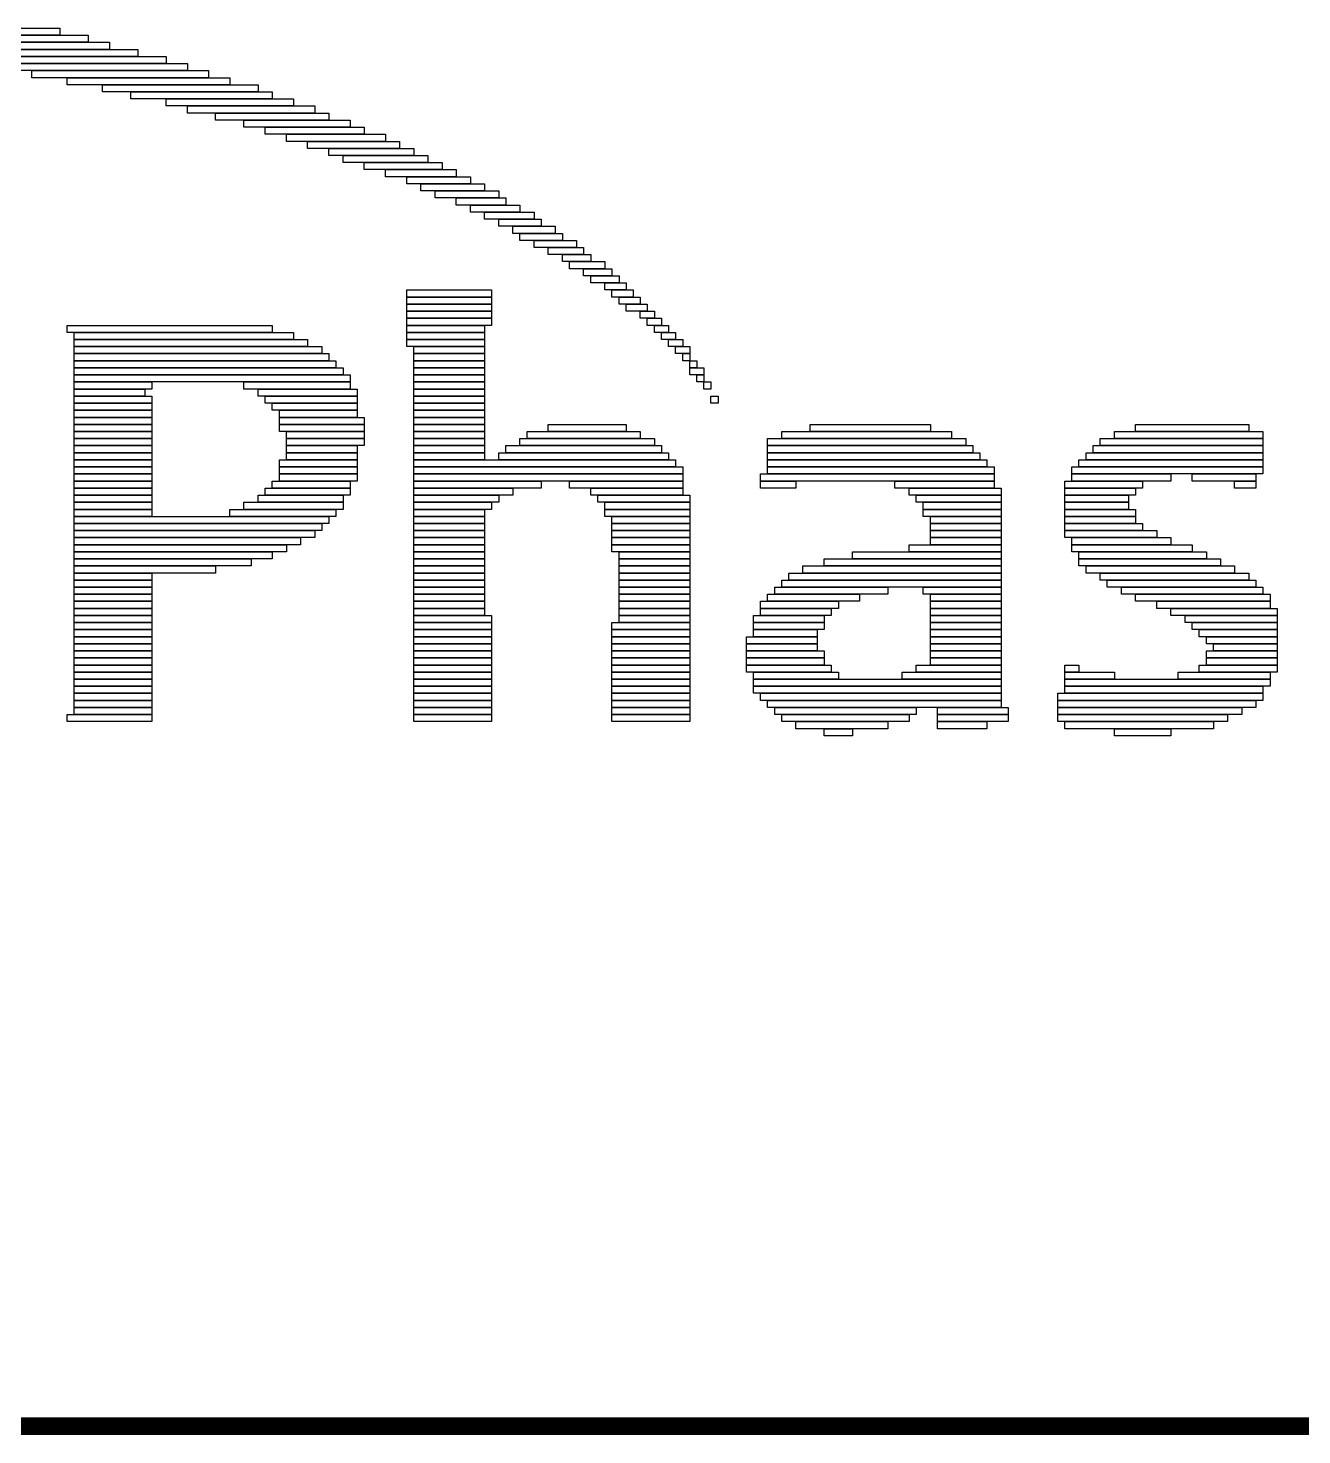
# Model space of a CAD drawing. Extents: x -24 to 175, y -12 to 101.
# Drawn here: x 63.7 to 72.85, y 9.08 to 19.18 of the extents above; entities that cross this region are included whole.
import ezdxf

# ---------------------------------------------------------------- set-up
doc = ezdxf.new("R2010")
doc.units = 0
doc.layers.add('PG_SILKSCREEN_TOP', color=4, linetype='CONTINUOUS')

msp = doc.modelspace()

# ---------------------------------------------------------------- linework, layer by layer
at = {"layer": 'PG_SILKSCREEN_TOP'}
for points in [[(54.6862, 19.1262), (54.6862, 19.177), (63.9318, 19.177), (63.9318, 19.1262)], [(61.6966, 19.0754), (61.6966, 19.1262), (64.135, 19.1262), (64.135, 19.0754)], [(62.3062, 19.0246), (62.3062, 19.0754), (64.2874, 19.0754), (64.2874, 19.0246)], [(62.6618, 18.9738), (62.6618, 19.0246), (64.4906, 19.0246), (64.4906, 18.9738)], [(62.9666, 18.923), (62.9666, 18.9738), (64.6938, 18.9738), (64.6938, 18.923)], [(63.4238, 18.8722), (63.4238, 18.923), (64.8462, 18.923), (64.8462, 18.8722)], [(63.7286, 18.8214), (63.7286, 18.8722), (64.9986, 18.8722), (64.9986, 18.8214)], [(63.9826, 18.7706), (63.9826, 18.8214), (65.151, 18.8214), (65.151, 18.7706)], [(64.2366, 18.7198), (64.2366, 18.7706), (65.3542, 18.7706), (65.3542, 18.7198)], [(64.4398, 18.669), (64.4398, 18.7198), (65.4558, 18.7198), (65.4558, 18.669)], [(64.6938, 18.6182), (64.6938, 18.669), (65.6082, 18.669), (65.6082, 18.6182)], [(64.8462, 18.5674), (64.8462, 18.6182), (65.7606, 18.6182), (65.7606, 18.5674)], [(65.0494, 18.5166), (65.0494, 18.5674), (65.8622, 18.5674), (65.8622, 18.5166)], [(65.2526, 18.4658), (65.2526, 18.5166), (66.0146, 18.5166), (66.0146, 18.4658)], [(65.405, 18.415), (65.405, 18.4658), (66.1162, 18.4658), (66.1162, 18.415)], [(65.5574, 18.3642), (65.5574, 18.415), (66.2686, 18.415), (66.2686, 18.3642)], [(65.7098, 18.3134), (65.7098, 18.3642), (66.3702, 18.3642), (66.3702, 18.3134)], [(65.8622, 18.2626), (65.8622, 18.3134), (66.4718, 18.3134), (66.4718, 18.2626)], [(65.9638, 18.2118), (65.9638, 18.2626), (66.5734, 18.2626), (66.5734, 18.2118)], [(66.1162, 18.161), (66.1162, 18.2118), (66.675, 18.2118), (66.675, 18.161)], [(66.2686, 18.1102), (66.2686, 18.161), (66.7766, 18.161), (66.7766, 18.1102)], [(66.421, 18.0594), (66.421, 18.1102), (66.8782, 18.1102), (66.8782, 18.0594)], [(66.5226, 18.0086), (66.5226, 18.0594), (66.9798, 18.0594), (66.9798, 18.0086)], [(66.6242, 17.9578), (66.6242, 18.0086), (67.0814, 18.0086), (67.0814, 17.9578)], [(66.7766, 17.907), (66.7766, 17.9578), (67.1322, 17.9578), (67.1322, 17.907)], [(66.8782, 17.8562), (66.8782, 17.907), (67.2338, 17.907), (67.2338, 17.8562)], [(66.9798, 17.8054), (66.9798, 17.8562), (67.3354, 17.8562), (67.3354, 17.8054)], [(67.0814, 17.7546), (67.0814, 17.8054), (67.3862, 17.8054), (67.3862, 17.7546)], [(67.183, 17.7038), (67.183, 17.7546), (67.4878, 17.7546), (67.4878, 17.7038)], [(67.2338, 17.653), (67.2338, 17.7038), (67.5386, 17.7038), (67.5386, 17.653)], [(67.3354, 17.6022), (67.3354, 17.653), (67.6402, 17.653), (67.6402, 17.6022)], [(67.437, 17.5514), (67.437, 17.6022), (67.691, 17.6022), (67.691, 17.5514)], [(67.5386, 17.5006), (67.5386, 17.5514), (67.7418, 17.5514), (67.7418, 17.5006)], [(67.5894, 17.4498), (67.5894, 17.5006), (67.8434, 17.5006), (67.8434, 17.4498)], [(67.691, 17.399), (67.691, 17.4498), (67.8942, 17.4498), (67.8942, 17.399)], [(67.7418, 17.3482), (67.7418, 17.399), (67.945, 17.399), (67.945, 17.3482)], [(66.421, 17.2466), (66.421, 17.2974), (67.0306, 17.2974), (67.0306, 17.2466)], [(67.8434, 17.2974), (67.8434, 17.3482), (67.9958, 17.3482), (67.9958, 17.2974)], [(67.8942, 17.2466), (67.8942, 17.2974), (68.0466, 17.2974), (68.0466, 17.2466)], [(66.421, 17.1958), (66.421, 17.2466), (67.0306, 17.2466), (67.0306, 17.1958)], [(66.421, 17.145), (66.421, 17.1958), (67.0306, 17.1958), (67.0306, 17.145)], [(67.945, 17.1958), (67.945, 17.2466), (68.0974, 17.2466), (68.0974, 17.1958)], [(67.9958, 17.145), (67.9958, 17.1958), (68.1482, 17.1958), (68.1482, 17.145)], [(66.421, 17.0942), (66.421, 17.145), (67.0306, 17.145), (67.0306, 17.0942)], [(66.421, 17.0434), (66.421, 17.0942), (67.0306, 17.0942), (67.0306, 17.0434)], [(68.0974, 17.0942), (68.0974, 17.145), (68.199, 17.145), (68.199, 17.0942)], [(68.1482, 17.0434), (68.1482, 17.0942), (68.2498, 17.0942), (68.2498, 17.0434)], [(63.9826, 16.9926), (63.9826, 17.0434), (65.4558, 17.0434), (65.4558, 16.9926)], [(64.0334, 16.9418), (64.0334, 16.9926), (65.6082, 16.9926), (65.6082, 16.9418)], [(66.421, 16.9926), (66.421, 17.0434), (66.9798, 17.0434), (66.9798, 16.9926)], [(66.421, 16.9418), (66.421, 16.9926), (66.9798, 16.9926), (66.9798, 16.9418)], [(68.199, 16.9926), (68.199, 17.0434), (68.3006, 17.0434), (68.3006, 16.9926)], [(68.2498, 16.9418), (68.2498, 16.9926), (68.3514, 16.9926), (68.3514, 16.9418)], [(64.0334, 16.891), (64.0334, 16.9418), (65.7098, 16.9418), (65.7098, 16.891)], [(64.0334, 16.8402), (64.0334, 16.891), (65.8114, 16.891), (65.8114, 16.8402)], [(66.421, 16.891), (66.421, 16.9418), (66.9798, 16.9418), (66.9798, 16.891)], [(66.4718, 16.8402), (66.4718, 16.891), (66.9798, 16.891), (66.9798, 16.8402)], [(68.3006, 16.891), (68.3006, 16.9418), (68.4022, 16.9418), (68.4022, 16.891)], [(68.3514, 16.8402), (68.3514, 16.891), (68.453, 16.891), (68.453, 16.8402)], [(64.0334, 16.7894), (64.0334, 16.8402), (65.8622, 16.8402), (65.8622, 16.7894)], [(64.0334, 16.7386), (64.0334, 16.7894), (65.913, 16.7894), (65.913, 16.7386)], [(66.4718, 16.7894), (66.4718, 16.8402), (66.9798, 16.8402), (66.9798, 16.7894)], [(66.4718, 16.7386), (66.4718, 16.7894), (66.9798, 16.7894), (66.9798, 16.7386)], [(68.4022, 16.7894), (68.4022, 16.8402), (68.453, 16.8402), (68.453, 16.7894)], [(68.453, 16.7386), (68.453, 16.7894), (68.5038, 16.7894), (68.5038, 16.7386)], [(64.0334, 16.6878), (64.0334, 16.7386), (65.9638, 16.7386), (65.9638, 16.6878)], [(64.0334, 16.637), (64.0334, 16.6878), (66.0146, 16.6878), (66.0146, 16.637)], [(66.4718, 16.6878), (66.4718, 16.7386), (66.9798, 16.7386), (66.9798, 16.6878)], [(66.4718, 16.637), (66.4718, 16.6878), (66.9798, 16.6878), (66.9798, 16.637)], [(68.453, 16.6878), (68.453, 16.7386), (68.5546, 16.7386), (68.5546, 16.6878)], [(68.5038, 16.637), (68.5038, 16.6878), (68.5546, 16.6878), (68.5546, 16.637)], [(64.0334, 16.5862), (64.0334, 16.637), (64.5922, 16.637), (64.5922, 16.5862)], [(64.0334, 16.5354), (64.0334, 16.5862), (64.5414, 16.5862), (64.5414, 16.5354)], [(65.2526, 16.5862), (65.2526, 16.637), (66.0146, 16.637), (66.0146, 16.5862)], [(65.3542, 16.5354), (65.3542, 16.5862), (66.0654, 16.5862), (66.0654, 16.5354)], [(66.4718, 16.5862), (66.4718, 16.637), (66.9798, 16.637), (66.9798, 16.5862)], [(66.4718, 16.5354), (66.4718, 16.5862), (66.9798, 16.5862), (66.9798, 16.5354)], [(68.5546, 16.5862), (68.5546, 16.637), (68.6054, 16.637), (68.6054, 16.5862)], [(64.0334, 16.4846), (64.0334, 16.5354), (64.5922, 16.5354), (64.5922, 16.4846)], [(64.0334, 16.4338), (64.0334, 16.4846), (64.5922, 16.4846), (64.5922, 16.4338)], [(65.405, 16.4846), (65.405, 16.5354), (66.0654, 16.5354), (66.0654, 16.4846)], [(65.4558, 16.4338), (65.4558, 16.4846), (66.0654, 16.4846), (66.0654, 16.4338)], [(66.4718, 16.4846), (66.4718, 16.5354), (66.9798, 16.5354), (66.9798, 16.4846)], [(66.4718, 16.4338), (66.4718, 16.4846), (66.9798, 16.4846), (66.9798, 16.4338)], [(68.6054, 16.4846), (68.6054, 16.5354), (68.6562, 16.5354), (68.6562, 16.4846)], [(64.0334, 16.383), (64.0334, 16.4338), (64.5922, 16.4338), (64.5922, 16.383)], [(64.0334, 16.3322), (64.0334, 16.383), (64.5922, 16.383), (64.5922, 16.3322)], [(65.5066, 16.383), (65.5066, 16.4338), (66.0654, 16.4338), (66.0654, 16.383)], [(65.5066, 16.3322), (65.5066, 16.383), (66.1162, 16.383), (66.1162, 16.3322)], [(66.4718, 16.383), (66.4718, 16.4338), (66.9798, 16.4338), (66.9798, 16.383)], [(66.4718, 16.3322), (66.4718, 16.383), (66.9798, 16.383), (66.9798, 16.3322)], [(64.0334, 16.2814), (64.0334, 16.3322), (64.5922, 16.3322), (64.5922, 16.2814)], [(64.0334, 16.2306), (64.0334, 16.2814), (64.5922, 16.2814), (64.5922, 16.2306)], [(65.5066, 16.2814), (65.5066, 16.3322), (66.1162, 16.3322), (66.1162, 16.2814)], [(65.5574, 16.2306), (65.5574, 16.2814), (66.1162, 16.2814), (66.1162, 16.2306)], [(66.4718, 16.2814), (66.4718, 16.3322), (66.9798, 16.3322), (66.9798, 16.2814)], [(66.4718, 16.2306), (66.4718, 16.2814), (66.9798, 16.2814), (66.9798, 16.2306)], [(67.2846, 16.2306), (67.2846, 16.2814), (68.0974, 16.2814), (68.0974, 16.2306)], [(67.437, 16.2814), (67.437, 16.3322), (67.9958, 16.3322), (67.9958, 16.2814)], [(69.1134, 16.2306), (69.1134, 16.2814), (70.3326, 16.2814), (70.3326, 16.2306)], [(69.3166, 16.2814), (69.3166, 16.3322), (70.1802, 16.3322), (70.1802, 16.2814)], [(71.501, 16.2306), (71.501, 16.2814), (72.5678, 16.2814), (72.5678, 16.2306)], [(71.6534, 16.2814), (71.6534, 16.3322), (72.4662, 16.3322), (72.4662, 16.2814)], [(64.0334, 16.1798), (64.0334, 16.2306), (64.5922, 16.2306), (64.5922, 16.1798)], [(64.0334, 16.129), (64.0334, 16.1798), (64.5922, 16.1798), (64.5922, 16.129)], [(65.5574, 16.1798), (65.5574, 16.2306), (66.1162, 16.2306), (66.1162, 16.1798)], [(65.5574, 16.129), (65.5574, 16.1798), (66.0654, 16.1798), (66.0654, 16.129)], [(66.4718, 16.1798), (66.4718, 16.2306), (66.9798, 16.2306), (66.9798, 16.1798)], [(66.4718, 16.129), (66.4718, 16.1798), (66.9798, 16.1798), (66.9798, 16.129)], [(67.1322, 16.129), (67.1322, 16.1798), (68.2498, 16.1798), (68.2498, 16.129)], [(67.2338, 16.1798), (67.2338, 16.2306), (68.199, 16.2306), (68.199, 16.1798)], [(69.0118, 16.1798), (69.0118, 16.2306), (70.4342, 16.2306), (70.4342, 16.1798)], [(69.0118, 16.129), (69.0118, 16.1798), (70.485, 16.1798), (70.485, 16.129)], [(71.3486, 16.129), (71.3486, 16.1798), (72.5678, 16.1798), (72.5678, 16.129)], [(71.3994, 16.1798), (71.3994, 16.2306), (72.5678, 16.2306), (72.5678, 16.1798)], [(64.0334, 16.0782), (64.0334, 16.129), (64.5922, 16.129), (64.5922, 16.0782)], [(64.0334, 16.0274), (64.0334, 16.0782), (64.5922, 16.0782), (64.5922, 16.0274)], [(65.5066, 16.0274), (65.5066, 16.0782), (66.0654, 16.0782), (66.0654, 16.0274)], [(65.5574, 16.0782), (65.5574, 16.129), (66.0654, 16.129), (66.0654, 16.0782)], [(66.4718, 16.0782), (66.4718, 16.129), (66.9798, 16.129), (66.9798, 16.0782)], [(66.4718, 16.0274), (66.4718, 16.0782), (68.3514, 16.0782), (68.3514, 16.0274)], [(67.0814, 16.0782), (67.0814, 16.129), (68.3006, 16.129), (68.3006, 16.0782)], [(69.0118, 16.0782), (69.0118, 16.129), (70.5358, 16.129), (70.5358, 16.0782)], [(69.0118, 16.0274), (69.0118, 16.0782), (70.5866, 16.0782), (70.5866, 16.0274)], [(71.247, 16.0274), (71.247, 16.0782), (72.5678, 16.0782), (72.5678, 16.0274)], [(71.2978, 16.0782), (71.2978, 16.129), (72.5678, 16.129), (72.5678, 16.0782)], [(64.0334, 15.9766), (64.0334, 16.0274), (64.5922, 16.0274), (64.5922, 15.9766)], [(64.0334, 15.9258), (64.0334, 15.9766), (64.5922, 15.9766), (64.5922, 15.9258)], [(65.5066, 15.9766), (65.5066, 16.0274), (66.0654, 16.0274), (66.0654, 15.9766)], [(65.5066, 15.9258), (65.5066, 15.9766), (66.0654, 15.9766), (66.0654, 15.9258)], [(66.4718, 15.9766), (66.4718, 16.0274), (68.4022, 16.0274), (68.4022, 15.9766)], [(66.4718, 15.9258), (66.4718, 15.9766), (68.4022, 15.9766), (68.4022, 15.9258)], [(68.961, 15.9258), (68.961, 15.9766), (70.6374, 15.9766), (70.6374, 15.9258)], [(69.0118, 15.9766), (69.0118, 16.0274), (70.6374, 16.0274), (70.6374, 15.9766)], [(71.1962, 15.9766), (71.1962, 16.0274), (72.5678, 16.0274), (72.5678, 15.9766)], [(71.1962, 15.9258), (71.1962, 15.9766), (71.9074, 15.9766), (71.9074, 15.9258)], [(72.0598, 15.9258), (72.0598, 15.9766), (72.517, 15.9766), (72.517, 15.9258)], [(64.0334, 15.875), (64.0334, 15.9258), (64.5922, 15.9258), (64.5922, 15.875)], [(64.0334, 15.8242), (64.0334, 15.875), (64.5922, 15.875), (64.5922, 15.8242)], [(65.405, 15.8242), (65.405, 15.875), (66.0146, 15.875), (66.0146, 15.8242)], [(65.4558, 15.875), (65.4558, 15.9258), (66.0146, 15.9258), (66.0146, 15.875)], [(66.4718, 15.875), (66.4718, 15.9258), (67.3862, 15.9258), (67.3862, 15.875)], [(66.4718, 15.8242), (66.4718, 15.875), (67.183, 15.875), (67.183, 15.8242)], [(67.5894, 15.875), (67.5894, 15.9258), (68.4022, 15.9258), (68.4022, 15.875)], [(67.7418, 15.8242), (67.7418, 15.875), (68.4022, 15.875), (68.4022, 15.8242)], [(68.961, 15.875), (68.961, 15.9258), (69.215, 15.9258), (69.215, 15.875)], [(69.9262, 15.875), (69.9262, 15.9258), (70.6374, 15.9258), (70.6374, 15.875)], [(70.0278, 15.8242), (70.0278, 15.875), (70.6882, 15.875), (70.6882, 15.8242)], [(71.1454, 15.875), (71.1454, 15.9258), (71.7042, 15.9258), (71.7042, 15.875)], [(71.1454, 15.8242), (71.1454, 15.875), (71.6534, 15.875), (71.6534, 15.8242)], [(72.3646, 15.875), (72.3646, 15.9258), (72.517, 15.9258), (72.517, 15.875)], [(64.0334, 15.7734), (64.0334, 15.8242), (64.5922, 15.8242), (64.5922, 15.7734)], [(64.0334, 15.7226), (64.0334, 15.7734), (64.5922, 15.7734), (64.5922, 15.7226)], [(65.2526, 15.7226), (65.2526, 15.7734), (65.9638, 15.7734), (65.9638, 15.7226)], [(65.3542, 15.7734), (65.3542, 15.8242), (65.9638, 15.8242), (65.9638, 15.7734)], [(66.4718, 15.7734), (66.4718, 15.8242), (67.0814, 15.8242), (67.0814, 15.7734)], [(66.4718, 15.7226), (66.4718, 15.7734), (67.0306, 15.7734), (67.0306, 15.7226)], [(67.7926, 15.7734), (67.7926, 15.8242), (68.453, 15.8242), (68.453, 15.7734)], [(67.8434, 15.7226), (67.8434, 15.7734), (68.453, 15.7734), (68.453, 15.7226)], [(70.0786, 15.7734), (70.0786, 15.8242), (70.6882, 15.8242), (70.6882, 15.7734)], [(70.1294, 15.7226), (70.1294, 15.7734), (70.6882, 15.7734), (70.6882, 15.7226)], [(71.1454, 15.7734), (71.1454, 15.8242), (71.6026, 15.8242), (71.6026, 15.7734)], [(71.1454, 15.7226), (71.1454, 15.7734), (71.6026, 15.7734), (71.6026, 15.7226)], [(64.0334, 15.6718), (64.0334, 15.7226), (64.5922, 15.7226), (64.5922, 15.6718)], [(64.0334, 15.621), (64.0334, 15.6718), (65.8622, 15.6718), (65.8622, 15.621)], [(65.151, 15.6718), (65.151, 15.7226), (65.913, 15.7226), (65.913, 15.6718)], [(66.4718, 15.6718), (66.4718, 15.7226), (66.9798, 15.7226), (66.9798, 15.6718)], [(66.4718, 15.621), (66.4718, 15.6718), (66.9798, 15.6718), (66.9798, 15.621)], [(67.8434, 15.6718), (67.8434, 15.7226), (68.453, 15.7226), (68.453, 15.6718)], [(67.8942, 15.621), (67.8942, 15.6718), (68.453, 15.6718), (68.453, 15.621)], [(70.1294, 15.6718), (70.1294, 15.7226), (70.6882, 15.7226), (70.6882, 15.6718)], [(70.1802, 15.621), (70.1802, 15.6718), (70.6882, 15.6718), (70.6882, 15.621)], [(71.1454, 15.6718), (71.1454, 15.7226), (71.6534, 15.7226), (71.6534, 15.6718)], [(71.1454, 15.621), (71.1454, 15.6718), (71.6534, 15.6718), (71.6534, 15.621)], [(64.0334, 15.5702), (64.0334, 15.621), (65.8114, 15.621), (65.8114, 15.5702)], [(64.0334, 15.5194), (64.0334, 15.5702), (65.7606, 15.5702), (65.7606, 15.5194)], [(66.4718, 15.5702), (66.4718, 15.621), (66.9798, 15.621), (66.9798, 15.5702)], [(66.4718, 15.5194), (66.4718, 15.5702), (66.9798, 15.5702), (66.9798, 15.5194)], [(67.8942, 15.5702), (67.8942, 15.621), (68.453, 15.621), (68.453, 15.5702)], [(67.8942, 15.5194), (67.8942, 15.5702), (68.453, 15.5702), (68.453, 15.5194)], [(70.1802, 15.5702), (70.1802, 15.621), (70.6882, 15.621), (70.6882, 15.5702)], [(70.1802, 15.5194), (70.1802, 15.5702), (70.6882, 15.5702), (70.6882, 15.5194)], [(71.1454, 15.5702), (71.1454, 15.621), (71.7042, 15.621), (71.7042, 15.5702)], [(71.1454, 15.5194), (71.1454, 15.5702), (71.8058, 15.5702), (71.8058, 15.5194)], [(64.0334, 15.4686), (64.0334, 15.5194), (65.659, 15.5194), (65.659, 15.4686)], [(64.0334, 15.4178), (64.0334, 15.4686), (65.5574, 15.4686), (65.5574, 15.4178)], [(66.4718, 15.4686), (66.4718, 15.5194), (66.9798, 15.5194), (66.9798, 15.4686)], [(66.4718, 15.4178), (66.4718, 15.4686), (66.9798, 15.4686), (66.9798, 15.4178)], [(67.8942, 15.4686), (67.8942, 15.5194), (68.453, 15.5194), (68.453, 15.4686)], [(67.8942, 15.4178), (67.8942, 15.4686), (68.453, 15.4686), (68.453, 15.4178)], [(70.0278, 15.4178), (70.0278, 15.4686), (70.6882, 15.4686), (70.6882, 15.4178)], [(70.1802, 15.4686), (70.1802, 15.5194), (70.6882, 15.5194), (70.6882, 15.4686)], [(71.1962, 15.4686), (71.1962, 15.5194), (71.9074, 15.5194), (71.9074, 15.4686)], [(71.1962, 15.4178), (71.1962, 15.4686), (72.0598, 15.4686), (72.0598, 15.4178)], [(64.0334, 15.367), (64.0334, 15.4178), (65.4558, 15.4178), (65.4558, 15.367)], [(64.0334, 15.3162), (64.0334, 15.367), (65.3034, 15.367), (65.3034, 15.3162)], [(66.4718, 15.367), (66.4718, 15.4178), (66.9798, 15.4178), (66.9798, 15.367)], [(66.4718, 15.3162), (66.4718, 15.367), (66.9798, 15.367), (66.9798, 15.3162)], [(67.945, 15.367), (67.945, 15.4178), (68.453, 15.4178), (68.453, 15.367)], [(67.945, 15.3162), (67.945, 15.367), (68.453, 15.367), (68.453, 15.3162)], [(69.4182, 15.3162), (69.4182, 15.367), (70.6882, 15.367), (70.6882, 15.3162)], [(69.6214, 15.367), (69.6214, 15.4178), (70.6882, 15.4178), (70.6882, 15.367)], [(71.247, 15.367), (71.247, 15.4178), (72.1614, 15.4178), (72.1614, 15.367)], [(71.247, 15.3162), (71.247, 15.367), (72.263, 15.367), (72.263, 15.3162)], [(64.0334, 15.2654), (64.0334, 15.3162), (65.0494, 15.3162), (65.0494, 15.2654)], [(64.0334, 15.2146), (64.0334, 15.2654), (64.5922, 15.2654), (64.5922, 15.2146)], [(66.4718, 15.2654), (66.4718, 15.3162), (66.9798, 15.3162), (66.9798, 15.2654)], [(66.4718, 15.2146), (66.4718, 15.2654), (66.9798, 15.2654), (66.9798, 15.2146)], [(67.945, 15.2654), (67.945, 15.3162), (68.453, 15.3162), (68.453, 15.2654)], [(67.945, 15.2146), (67.945, 15.2654), (68.453, 15.2654), (68.453, 15.2146)], [(69.1642, 15.2146), (69.1642, 15.2654), (70.6882, 15.2654), (70.6882, 15.2146)], [(69.2658, 15.2654), (69.2658, 15.3162), (70.6882, 15.3162), (70.6882, 15.2654)], [(71.2978, 15.2654), (71.2978, 15.3162), (72.3646, 15.3162), (72.3646, 15.2654)], [(71.3994, 15.2146), (71.3994, 15.2654), (72.4662, 15.2654), (72.4662, 15.2146)], [(64.0334, 15.1638), (64.0334, 15.2146), (64.5922, 15.2146), (64.5922, 15.1638)], [(64.0334, 15.113), (64.0334, 15.1638), (64.5922, 15.1638), (64.5922, 15.113)], [(66.4718, 15.1638), (66.4718, 15.2146), (66.9798, 15.2146), (66.9798, 15.1638)], [(66.4718, 15.113), (66.4718, 15.1638), (66.9798, 15.1638), (66.9798, 15.113)], [(67.945, 15.1638), (67.945, 15.2146), (68.453, 15.2146), (68.453, 15.1638)], [(67.945, 15.113), (67.945, 15.1638), (68.453, 15.1638), (68.453, 15.113)], [(69.0626, 15.113), (69.0626, 15.1638), (69.8754, 15.1638), (69.8754, 15.113)], [(69.1134, 15.1638), (69.1134, 15.2146), (70.6882, 15.2146), (70.6882, 15.1638)], [(70.1294, 15.113), (70.1294, 15.1638), (70.6882, 15.1638), (70.6882, 15.113)], [(71.4502, 15.1638), (71.4502, 15.2146), (72.517, 15.2146), (72.517, 15.1638)], [(71.5518, 15.113), (71.5518, 15.1638), (72.5678, 15.1638), (72.5678, 15.113)], [(64.0334, 15.0622), (64.0334, 15.113), (64.5922, 15.113), (64.5922, 15.0622)], [(64.0334, 15.0114), (64.0334, 15.0622), (64.5922, 15.0622), (64.5922, 15.0114)], [(66.4718, 15.0622), (66.4718, 15.113), (66.9798, 15.113), (66.9798, 15.0622)], [(66.4718, 15.0114), (66.4718, 15.0622), (66.9798, 15.0622), (66.9798, 15.0114)], [(67.945, 15.0622), (67.945, 15.113), (68.453, 15.113), (68.453, 15.0622)], [(67.945, 15.0114), (67.945, 15.0622), (68.453, 15.0622), (68.453, 15.0114)], [(68.961, 15.0114), (68.961, 15.0622), (69.5198, 15.0622), (69.5198, 15.0114)], [(69.0118, 15.0622), (69.0118, 15.113), (69.6722, 15.113), (69.6722, 15.0622)], [(70.1802, 15.0622), (70.1802, 15.113), (70.6882, 15.113), (70.6882, 15.0622)], [(70.1802, 15.0114), (70.1802, 15.0622), (70.6882, 15.0622), (70.6882, 15.0114)], [(71.6534, 15.0622), (71.6534, 15.113), (72.6186, 15.113), (72.6186, 15.0622)], [(71.8058, 15.0114), (71.8058, 15.0622), (72.6186, 15.0622), (72.6186, 15.0114)], [(64.0334, 14.9606), (64.0334, 15.0114), (64.5922, 15.0114), (64.5922, 14.9606)], [(64.0334, 14.9098), (64.0334, 14.9606), (64.5922, 14.9606), (64.5922, 14.9098)], [(66.4718, 14.9606), (66.4718, 15.0114), (66.9798, 15.0114), (66.9798, 14.9606)], [(66.4718, 14.9098), (66.4718, 14.9606), (67.0306, 14.9606), (67.0306, 14.9098)], [(67.945, 14.9606), (67.945, 15.0114), (68.453, 15.0114), (68.453, 14.9606)], [(67.945, 14.9098), (67.945, 14.9606), (68.453, 14.9606), (68.453, 14.9098)], [(68.9102, 14.9098), (68.9102, 14.9606), (69.4182, 14.9606), (69.4182, 14.9098)], [(68.961, 14.9606), (68.961, 15.0114), (69.469, 15.0114), (69.469, 14.9606)], [(70.1802, 14.9606), (70.1802, 15.0114), (70.6882, 15.0114), (70.6882, 14.9606)], [(70.1802, 14.9098), (70.1802, 14.9606), (70.6882, 14.9606), (70.6882, 14.9098)], [(71.9074, 14.9606), (71.9074, 15.0114), (72.6694, 15.0114), (72.6694, 14.9606)], [(72.009, 14.9098), (72.009, 14.9606), (72.6694, 14.9606), (72.6694, 14.9098)], [(64.0334, 14.859), (64.0334, 14.9098), (64.5922, 14.9098), (64.5922, 14.859)], [(64.0334, 14.8082), (64.0334, 14.859), (64.5922, 14.859), (64.5922, 14.8082)], [(66.4718, 14.859), (66.4718, 14.9098), (67.0306, 14.9098), (67.0306, 14.859)], [(66.4718, 14.8082), (66.4718, 14.859), (67.0306, 14.859), (67.0306, 14.8082)], [(67.8942, 14.859), (67.8942, 14.9098), (68.453, 14.9098), (68.453, 14.859)], [(67.8942, 14.8082), (67.8942, 14.859), (68.453, 14.859), (68.453, 14.8082)], [(68.9102, 14.859), (68.9102, 14.9098), (69.4182, 14.9098), (69.4182, 14.859)], [(68.9102, 14.8082), (68.9102, 14.859), (69.3674, 14.859), (69.3674, 14.8082)], [(70.1802, 14.859), (70.1802, 14.9098), (70.6882, 14.9098), (70.6882, 14.859)], [(70.1802, 14.8082), (70.1802, 14.859), (70.6882, 14.859), (70.6882, 14.8082)], [(72.0598, 14.859), (72.0598, 14.9098), (72.6694, 14.9098), (72.6694, 14.859)], [(72.1106, 14.8082), (72.1106, 14.859), (72.6694, 14.859), (72.6694, 14.8082)], [(64.0334, 14.7574), (64.0334, 14.8082), (64.5922, 14.8082), (64.5922, 14.7574)], [(64.0334, 14.7066), (64.0334, 14.7574), (64.5922, 14.7574), (64.5922, 14.7066)], [(66.4718, 14.7574), (66.4718, 14.8082), (67.0306, 14.8082), (67.0306, 14.7574)], [(66.4718, 14.7066), (66.4718, 14.7574), (67.0306, 14.7574), (67.0306, 14.7066)], [(67.8942, 14.7574), (67.8942, 14.8082), (68.453, 14.8082), (68.453, 14.7574)], [(67.8942, 14.7066), (67.8942, 14.7574), (68.453, 14.7574), (68.453, 14.7066)], [(68.8594, 14.7574), (68.8594, 14.8082), (69.3674, 14.8082), (69.3674, 14.7574)], [(68.8594, 14.7066), (68.8594, 14.7574), (69.3674, 14.7574), (69.3674, 14.7066)], [(70.1802, 14.7574), (70.1802, 14.8082), (70.6882, 14.8082), (70.6882, 14.7574)], [(70.1802, 14.7066), (70.1802, 14.7574), (70.6882, 14.7574), (70.6882, 14.7066)], [(72.1614, 14.7574), (72.1614, 14.8082), (72.6694, 14.8082), (72.6694, 14.7574)], [(72.2122, 14.7066), (72.2122, 14.7574), (72.6694, 14.7574), (72.6694, 14.7066)], [(64.0334, 14.6558), (64.0334, 14.7066), (64.5922, 14.7066), (64.5922, 14.6558)], [(64.0334, 14.605), (64.0334, 14.6558), (64.5922, 14.6558), (64.5922, 14.605)], [(66.4718, 14.6558), (66.4718, 14.7066), (67.0306, 14.7066), (67.0306, 14.6558)], [(66.4718, 14.605), (66.4718, 14.6558), (67.0306, 14.6558), (67.0306, 14.605)], [(67.8942, 14.6558), (67.8942, 14.7066), (68.453, 14.7066), (68.453, 14.6558)], [(67.8942, 14.605), (67.8942, 14.6558), (68.453, 14.6558), (68.453, 14.605)], [(68.8594, 14.6558), (68.8594, 14.7066), (69.4182, 14.7066), (69.4182, 14.6558)], [(68.8594, 14.605), (68.8594, 14.6558), (69.4182, 14.6558), (69.4182, 14.605)], [(70.1802, 14.6558), (70.1802, 14.7066), (70.6882, 14.7066), (70.6882, 14.6558)], [(70.1802, 14.605), (70.1802, 14.6558), (70.6882, 14.6558), (70.6882, 14.605)], [(72.1614, 14.6558), (72.1614, 14.7066), (72.6694, 14.7066), (72.6694, 14.6558)], [(72.1614, 14.605), (72.1614, 14.6558), (72.6694, 14.6558), (72.6694, 14.605)], [(64.0334, 14.5542), (64.0334, 14.605), (64.5922, 14.605), (64.5922, 14.5542)], [(64.0334, 14.5034), (64.0334, 14.5542), (64.5922, 14.5542), (64.5922, 14.5034)], [(66.4718, 14.5542), (66.4718, 14.605), (67.0306, 14.605), (67.0306, 14.5542)], [(66.4718, 14.5034), (66.4718, 14.5542), (67.0306, 14.5542), (67.0306, 14.5034)], [(67.8942, 14.5542), (67.8942, 14.605), (68.453, 14.605), (68.453, 14.5542)], [(67.8942, 14.5034), (67.8942, 14.5542), (68.453, 14.5542), (68.453, 14.5034)], [(68.8594, 14.5542), (68.8594, 14.605), (69.469, 14.605), (69.469, 14.5542)], [(68.9102, 14.5034), (68.9102, 14.5542), (69.5198, 14.5542), (69.5198, 14.5034)], [(69.977, 14.5034), (69.977, 14.5542), (70.6882, 14.5542), (70.6882, 14.5034)], [(70.0786, 14.5542), (70.0786, 14.605), (70.6882, 14.605), (70.6882, 14.5542)], [(71.1454, 14.5542), (71.1454, 14.605), (71.247, 14.605), (71.247, 14.5542)], [(71.1454, 14.5034), (71.1454, 14.5542), (71.501, 14.5542), (71.501, 14.5034)], [(71.9582, 14.5034), (71.9582, 14.5542), (72.6186, 14.5542), (72.6186, 14.5034)], [(72.1106, 14.5542), (72.1106, 14.605), (72.6694, 14.605), (72.6694, 14.5542)], [(64.0334, 14.4526), (64.0334, 14.5034), (64.5922, 14.5034), (64.5922, 14.4526)], [(64.0334, 14.4018), (64.0334, 14.4526), (64.5922, 14.4526), (64.5922, 14.4018)], [(66.4718, 14.4526), (66.4718, 14.5034), (67.0306, 14.5034), (67.0306, 14.4526)], [(66.4718, 14.4018), (66.4718, 14.4526), (67.0306, 14.4526), (67.0306, 14.4018)], [(67.8942, 14.4526), (67.8942, 14.5034), (68.453, 14.5034), (68.453, 14.4526)], [(67.8942, 14.4018), (67.8942, 14.4526), (68.453, 14.4526), (68.453, 14.4018)], [(68.9102, 14.4526), (68.9102, 14.5034), (70.6882, 14.5034), (70.6882, 14.4526)], [(68.9102, 14.4018), (68.9102, 14.4526), (70.6882, 14.4526), (70.6882, 14.4018)], [(71.1454, 14.4526), (71.1454, 14.5034), (72.6186, 14.5034), (72.6186, 14.4526)], [(71.1454, 14.4018), (71.1454, 14.4526), (72.5678, 14.4526), (72.5678, 14.4018)], [(64.0334, 14.351), (64.0334, 14.4018), (64.5922, 14.4018), (64.5922, 14.351)], [(64.0334, 14.3002), (64.0334, 14.351), (64.5922, 14.351), (64.5922, 14.3002)], [(66.4718, 14.351), (66.4718, 14.4018), (67.0306, 14.4018), (67.0306, 14.351)], [(66.4718, 14.3002), (66.4718, 14.351), (67.0306, 14.351), (67.0306, 14.3002)], [(67.8942, 14.351), (67.8942, 14.4018), (68.453, 14.4018), (68.453, 14.351)], [(67.8942, 14.3002), (67.8942, 14.351), (68.453, 14.351), (68.453, 14.3002)], [(68.961, 14.351), (68.961, 14.4018), (70.6882, 14.4018), (70.6882, 14.351)], [(69.0118, 14.3002), (69.0118, 14.351), (70.6882, 14.351), (70.6882, 14.3002)], [(71.0946, 14.351), (71.0946, 14.4018), (72.5678, 14.4018), (72.5678, 14.351)], [(71.0946, 14.3002), (71.0946, 14.351), (72.517, 14.351), (72.517, 14.3002)], [(63.9826, 14.1986), (63.9826, 14.2494), (64.5922, 14.2494), (64.5922, 14.1986)], [(64.0334, 14.2494), (64.0334, 14.3002), (64.5922, 14.3002), (64.5922, 14.2494)], [(66.4718, 14.2494), (66.4718, 14.3002), (67.0306, 14.3002), (67.0306, 14.2494)], [(66.4718, 14.1986), (66.4718, 14.2494), (67.0306, 14.2494), (67.0306, 14.1986)], [(67.8942, 14.2494), (67.8942, 14.3002), (68.453, 14.3002), (68.453, 14.2494)], [(67.8942, 14.1986), (67.8942, 14.2494), (68.453, 14.2494), (68.453, 14.1986)], [(69.0626, 14.2494), (69.0626, 14.3002), (70.0786, 14.3002), (70.0786, 14.2494)], [(69.1134, 14.1986), (69.1134, 14.2494), (70.0278, 14.2494), (70.0278, 14.1986)], [(70.231, 14.2494), (70.231, 14.3002), (70.739, 14.3002), (70.739, 14.2494)], [(70.231, 14.1986), (70.231, 14.2494), (70.739, 14.2494), (70.739, 14.1986)], [(71.0946, 14.2494), (71.0946, 14.3002), (72.4154, 14.3002), (72.4154, 14.2494)], [(71.0946, 14.1986), (71.0946, 14.2494), (72.3138, 14.2494), (72.3138, 14.1986)], [(69.215, 14.1478), (69.215, 14.1986), (69.8754, 14.1986), (69.8754, 14.1478)], [(69.4182, 14.097), (69.4182, 14.1478), (69.6214, 14.1478), (69.6214, 14.097)], [(70.231, 14.1478), (70.231, 14.1986), (70.5866, 14.1986), (70.5866, 14.1478)], [(71.1454, 14.1478), (71.1454, 14.1986), (72.2122, 14.1986), (72.2122, 14.1478)], [(71.501, 14.097), (71.501, 14.1478), (71.9074, 14.1478), (71.9074, 14.097)]]:
    msp.add_lwpolyline(points, close=True, dxfattribs=at)
at = {"layer": 'PG_SILKSCREEN_TOP', "const_width": 0.127}
msp.add_lwpolyline([(83.741489, 9.141993), (57.041491, 9.141993)], dxfattribs=at)

doc.saveas('drawing.dxf')
